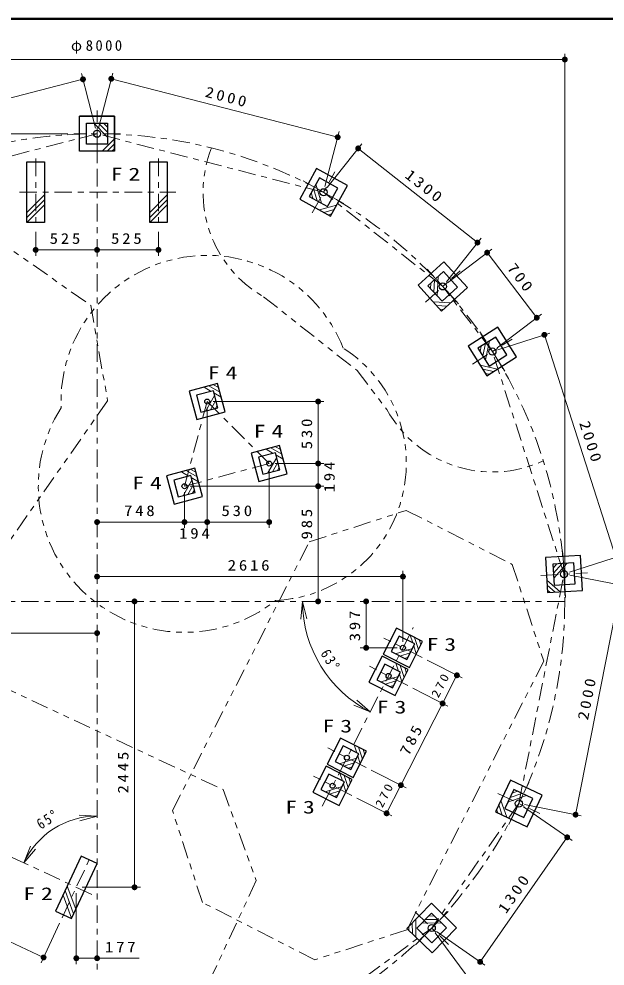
# Model space of a CAD drawing. Units: millimetres on the paper, scale 1:50. Extents: x -805 to -334, y -297 to 267.
# Drawn here: x -721.2 to -621, y -192 to -30 of the extents above; entities that cross this region are included whole.
import ezdxf

# ---------------------------------------------------------------- set-up
doc = ezdxf.new("R2010")
doc.units = ezdxf.units.MM
doc.linetypes.add('USER2', pattern=[6, 3, -1, 1, -1])
doc.linetypes.add('USER3', pattern=[8, 3, -1, 1, -1, 1, -1])
doc.layers.add('1_50', color=7, linetype='Continuous', lineweight=25)
doc.layers.add('NAKAMURA図枠', color=7, linetype='Continuous', lineweight=13)
doc.styles.add('ＭＳ ゴシック', font='')
doc.styles.get('ＭＳ ゴシック').set_extended_font_data('MS Gothic')

# ---------------------------------------------------------------- blocks, each defined once
blk = doc.blocks.new('filled_dot')
at = {"color": 0, "linetype": 'Continuous', "lineweight": -2, "const_width": 1.25}
blk.add_lwpolyline([(-0.625, 0, 1), (0.625, 0, 1)], format="xyb", close=True, dxfattribs=at)
blk = doc.blocks.new('open_arrow')
at = {"color": 0, "linetype": 'Continuous', "lineweight": -2}
blk.add_lwpolyline([(7.5, 1.25), (0, 0), (7.5, -1.25)], dxfattribs=at)

msp = doc.modelspace()

# ---------------------------------------------------------------- linework, layer by layer
at = {"layer": '1_50', "lineweight": 13}
for p, q in [((-787.834, -36.943), (-627.834, -36.943)), ((-627.834, -128.648), (-627.834, -35.943)), ((-748.971, -50.327), (-710.241, -40.327)), ((-708.084, -48.68), (-710.491, -39.358)), ((-707.584, -48.68), (-705.154, -39.267)), ((-705.404, -40.235), (-666.674, -50.235)), ((-706.034, -50.225), (-708.411, -47.848)), ((-706.034, -49.376), (-707.562, -47.848)), ((-706.034, -48.528), (-706.714, -47.848)), ((-712.834, -49.648), (-799.782, -49.648)), ((-668.855, -58.68), (-666.424, -49.267)), ((-704.834, -50.501), (-706.982, -52.648)), ((-704.834, -51.349), (-706.133, -52.648)), ((-668.485, -58.864), (-662.559, -51.362)), ((-704.834, -52.198), (-705.285, -52.648)), ((-663.179, -52.147), (-642.777, -68.263)), ((-669.472, -61.502), (-670.401, -58.273)), ((-670.957, -60.681), (-671.222, -59.758)), ((-670.214, -61.092), (-670.811, -59.015)), ((-716.834, -60.11), (-719.834, -63.11)), ((-716.834, -60.959), (-719.834, -63.959)), ((-695.834, -60.11), (-698.834, -63.11)), ((-695.834, -60.959), (-698.834, -63.959)), ((-716.834, -61.807), (-719.834, -64.807)), ((-695.834, -61.807), (-698.834, -64.807)), ((-669.811, -62.686), (-666.892, -61.847)), ((-669.068, -63.097), (-667.303, -62.589)), ((-668.326, -63.508), (-667.714, -63.332)), ((-718.334, -66.398), (-718.334, -70.511)), ((-697.334, -66.398), (-697.334, -70.511)), ((-648.083, -74.98), (-642.157, -67.479)), ((-707.834, -69.511), (-718.334, -69.511)), ((-697.334, -69.511), (-707.834, -69.511)), ((-647.907, -75.159), (-640.324, -69.378)), ((-641.12, -69.984), (-632.632, -81.118)), ((-649.645, -77.403), (-649.489, -74.046)), ((-650.788, -76.149), (-650.743, -75.189)), ((-650.216, -76.776), (-650.116, -74.618)), ((-650.346, -78.416), (-647.312, -78.557)), ((-649.774, -79.043), (-647.939, -79.128)), ((-649.203, -79.67), (-648.566, -79.7)), ((-639.419, -86.292), (-631.836, -80.511)), ((-639.262, -86.593), (-630.379, -83.736)), ((-631.331, -84.042), (-619.087, -122.122)), ((-641.881, -87.63), (-641.406, -85.523)), ((-641.428, -88.348), (-640.689, -85.069)), ((-642.335, -86.913), (-642.124, -85.976)), ((-642.295, -89.222), (-639.332, -89.89)), ((-641.841, -89.94), (-640.049, -90.343)), ((-641.388, -90.657), (-640.766, -90.797)), ((-688.312, -93.716), (-689.537, -93.009)), ((-686.836, -93.876), (-688.718, -92.789)), ((-687.055, -93.056), (-687.898, -92.57)), ((-687.721, -94.434), (-689.244, -97.071)), ((-687.502, -95.253), (-688.425, -96.852)), ((-688.001, -95.453), (-669.027, -95.453)), ((-686.616, -94.695), (-687.841, -93.988)), ((-670.027, -95.453), (-670.027, -106.06)), ((-689.001, -96.453), (-689.001, -117.076)), ((-687.282, -96.073), (-687.605, -96.632)), ((-677.706, -104.323), (-678.931, -103.615)), ((-676.229, -104.482), (-678.111, -103.396)), ((-676.449, -103.663), (-677.291, -103.176)), ((-677.115, -105.04), (-678.638, -107.678)), ((-676.01, -105.302), (-677.234, -104.595)), ((-676.895, -105.86), (-677.818, -107.458)), ((-677.395, -106.06), (-669.027, -106.06)), ((-676.676, -106.68), (-676.999, -107.239)), ((-670.027, -106.06), (-670.027, -109.942)), ((-692.195, -108.205), (-693.419, -107.498)), ((-690.718, -108.365), (-692.6, -107.278)), ((-690.938, -107.545), (-691.78, -107.058)), ((-690.498, -109.184), (-691.723, -108.477)), ((-678.395, -107.06), (-678.395, -117.076)), ((-691.604, -108.923), (-693.127, -111.56)), ((-691.384, -109.742), (-692.307, -111.341)), ((-691.883, -109.942), (-669.027, -109.942)), ((-670.027, -129.648), (-670.027, -109.942)), ((-692.883, -110.942), (-692.883, -117.076)), ((-692.883, -110.942), (-692.883, -117.076)), ((-691.165, -110.562), (-691.487, -111.121)), ((-692.883, -116.076), (-707.834, -116.076)), ((-689.001, -116.076), (-692.883, -116.076)), ((-678.395, -116.076), (-689.001, -116.076)), ((-627.019, -124.673), (-618.135, -121.816)), ((-655.517, -136.586), (-655.517, -124.408)), ((-629.833, -123.965), (-629.195, -123.247)), ((-629.784, -124.812), (-628.348, -123.198)), ((-629.734, -125.659), (-627.501, -123.148)), ((-707.834, -125.408), (-655.517, -125.408)), ((-630.916, -126.005), (-628.647, -128.023)), ((-626.99, -125.172), (-617.293, -127.08)), ((-630.866, -126.852), (-629.494, -128.073)), ((-630.817, -127.699), (-630.341, -128.122)), ((-618.274, -126.887), (-625.996, -166.134)), ((-701.428, -129.648), (-701.428, -178.556)), ((-661.814, -137.586), (-661.814, -129.648)), ((-707.834, -135.064), (-757.395, -135.064)), ((-653.843, -136.756), (-654.28, -135.411)), ((-652.852, -137.863), (-653.524, -135.796)), ((-656.517, -137.586), (-662.814, -137.586)), ((-653.884, -137.685), (-656.781, -138.626)), ((-653.238, -138.619), (-653.675, -137.274)), ((-652.467, -137.107), (-652.768, -136.181)), ((-654.269, -138.441), (-656.025, -139.011)), ((-654.654, -139.197), (-655.269, -139.396)), ((-656.294, -141.567), (-656.731, -140.222)), ((-655.304, -142.674), (-655.975, -140.608)), ((-651.366, -139.702), (-645.395, -142.744)), ((-656.335, -142.496), (-659.232, -143.437)), ((-655.689, -143.43), (-656.126, -142.085)), ((-654.919, -141.918), (-655.219, -140.993)), ((-646.286, -142.29), (-648.738, -147.101)), ((-656.721, -143.252), (-658.476, -143.823)), ((-657.106, -144.008), (-657.72, -144.208)), ((-653.817, -144.513), (-647.847, -147.555)), ((-653.817, -144.513), (-647.847, -147.555)), ((-648.738, -147.101), (-655.866, -161.09)), ((-663.422, -155.556), (-663.859, -154.211)), ((-662.431, -156.663), (-663.103, -154.596)), ((-662.046, -155.907), (-662.347, -154.982)), ((-663.463, -156.485), (-666.36, -157.426)), ((-662.817, -157.419), (-663.254, -156.074)), ((-663.848, -157.241), (-665.604, -157.811)), ((-664.234, -157.997), (-664.848, -158.197)), ((-660.945, -158.502), (-654.975, -161.544)), ((-660.945, -158.502), (-654.975, -161.544)), ((-665.874, -160.368), (-666.311, -159.023)), ((-664.883, -161.474), (-665.554, -159.408)), ((-664.498, -160.718), (-664.798, -159.793)), ((-665.915, -161.296), (-668.811, -162.238)), ((-665.268, -162.23), (-665.705, -160.885)), ((-655.866, -161.09), (-658.317, -165.901)), ((-666.3, -162.053), (-668.055, -162.623)), ((-666.685, -162.809), (-667.299, -163.008)), ((-663.396, -163.313), (-657.426, -166.355)), ((-637.565, -163.968), (-634.395, -162.852)), ((-637.199, -163.203), (-635.161, -162.485)), ((-636.832, -162.438), (-635.926, -162.119)), ((-639.5, -165.229), (-639.289, -165.829)), ((-639.134, -164.464), (-638.524, -166.196)), ((-638.767, -163.698), (-637.759, -166.563)), ((-634.874, -164.799), (-626.605, -170.58)), ((-634.712, -164.419), (-625.015, -166.327)), ((-627.425, -170.007), (-642.323, -191.315)), ((-713.294, -179.109), (-711.843, -183.096)), ((-712.936, -178.34), (-711.485, -182.327)), ((-711.381, -179.556), (-711.381, -191.699)), ((-710.381, -178.556), (-700.428, -178.556)), ((-713.653, -179.878), (-712.202, -183.865)), ((-716.977, -190.557), (-731.717, -183.684)), ((-714.234, -184.673), (-717.4, -191.463)), ((-653.927, -184.656), (-653.904, -186.493)), ((-653.334, -184.049), (-653.297, -187.085)), ((-652.282, -184.689), (-648.922, -184.649)), ((-651.689, -184.082), (-649.529, -184.056)), ((-651.097, -183.475), (-650.136, -183.463)), ((-654.519, -185.263), (-654.512, -185.9)), ((-649.772, -186.107), (-641.504, -191.888)), ((-649.999, -186.34), (-644.082, -194.385)), ((-700.628, -190.699), (-711.381, -190.699))]:
    msp.add_line(p, q, dxfattribs=at)
at = {"layer": '1_50'}
for p, q in [((-710.834, -52.648), (-710.834, -46.648)), ((-710.834, -46.648), (-704.834, -46.648)), ((-704.834, -46.648), (-710.834, -46.648)), ((-704.834, -46.648), (-704.834, -52.648)), ((-704.834, -52.648), (-704.834, -46.648)), ((-704.834, -52.648), (-710.834, -52.648)), ((-670.277, -55.571), (-673.182, -60.821)), ((-665.027, -58.476), (-670.277, -55.571)), ((-667.932, -63.726), (-665.027, -58.476)), ((-673.182, -60.821), (-667.932, -63.726)), ((-648.506, -71.527), (-652.94, -75.568)), ((-644.464, -75.962), (-648.506, -71.527)), ((-652.94, -75.568), (-648.899, -80.003)), ((-648.899, -80.003), (-644.464, -75.962)), ((-639.282, -82.76), (-644.353, -85.966)), ((-636.076, -87.831), (-639.282, -82.76)), ((-644.353, -85.966), (-641.147, -91.037)), ((-641.147, -91.037), (-636.076, -87.831)), ((-687.233, -92.392), (-692.063, -93.686)), ((-692.063, -93.686), (-690.769, -98.515)), ((-687.941, -93.616), (-690.838, -94.393)), ((-687.164, -96.514), (-687.941, -93.616)), ((-685.939, -97.221), (-687.233, -92.392)), ((-690.838, -94.393), (-690.062, -97.291)), ((-690.062, -97.291), (-687.164, -96.514)), ((-690.769, -98.515), (-685.939, -97.221)), ((-676.627, -102.998), (-681.456, -104.292)), ((-675.333, -107.828), (-676.627, -102.998)), ((-681.456, -104.292), (-680.162, -109.122)), ((-677.334, -104.223), (-680.232, -104.999)), ((-680.232, -104.999), (-679.455, -107.897)), ((-676.557, -107.121), (-677.334, -104.223)), ((-691.116, -106.88), (-695.945, -108.175)), ((-689.822, -111.71), (-691.116, -106.88)), ((-695.945, -108.175), (-694.651, -113.004)), ((-691.823, -108.105), (-694.721, -108.882)), ((-691.046, -111.003), (-691.823, -108.105)), ((-680.162, -109.122), (-675.333, -107.828)), ((-679.455, -107.897), (-676.557, -107.121)), ((-694.721, -108.882), (-693.944, -111.779)), ((-694.651, -113.004), (-689.822, -111.71)), ((-693.944, -111.779), (-691.046, -111.003)), ((-625.151, -121.809), (-631.141, -122.159)), ((-631.141, -122.159), (-630.791, -128.149)), ((-624.801, -127.798), (-625.151, -121.809)), ((-630.791, -128.149), (-624.801, -127.798)), ((-656.61, -134.224), (-658.88, -138.679)), ((-652.155, -136.494), (-656.61, -134.224)), ((-656.173, -135.569), (-657.535, -138.242)), ((-653.5, -136.931), (-656.173, -135.569)), ((-654.862, -139.604), (-653.5, -136.931)), ((-654.425, -140.949), (-652.155, -136.494)), ((-659.061, -139.035), (-661.331, -143.49)), ((-654.606, -141.305), (-659.061, -139.035)), ((-658.88, -138.679), (-654.425, -140.949)), ((-657.535, -138.242), (-654.862, -139.604)), ((-658.624, -140.38), (-659.986, -143.053)), ((-655.951, -141.742), (-658.624, -140.38)), ((-657.313, -144.415), (-655.951, -141.742)), ((-656.876, -145.76), (-654.606, -141.305)), ((-661.331, -143.49), (-656.876, -145.76)), ((-659.986, -143.053), (-657.313, -144.415)), ((-666.189, -153.024), (-668.459, -157.479)), ((-661.734, -155.294), (-666.189, -153.024)), ((-665.752, -154.369), (-667.114, -157.042)), ((-663.079, -155.731), (-665.752, -154.369)), ((-664.004, -159.749), (-661.734, -155.294)), ((-667.114, -157.042), (-664.441, -158.404)), ((-664.441, -158.404), (-663.079, -155.731)), ((-668.641, -157.835), (-670.91, -162.291)), ((-664.185, -160.105), (-668.641, -157.835)), ((-668.459, -157.479), (-664.004, -159.749)), ((-668.203, -159.18), (-669.565, -161.853)), ((-665.53, -160.542), (-668.203, -159.18)), ((-666.455, -164.56), (-664.185, -160.105)), ((-637.102, -160.224), (-639.695, -165.635)), ((-631.691, -162.818), (-637.102, -160.224)), ((-669.565, -161.853), (-666.892, -163.215)), ((-666.892, -163.215), (-665.53, -160.542)), ((-670.91, -162.291), (-666.455, -164.56)), ((-634.284, -168.228), (-631.691, -162.818)), ((-639.695, -165.635), (-634.284, -168.228)), ((-650.642, -181.292), (-654.834, -185.585)), ((-646.349, -185.483), (-650.642, -181.292)), ((-654.834, -185.585), (-650.541, -189.777)), ((-650.541, -189.777), (-646.349, -185.483))]:
    msp.add_line(p, q, dxfattribs=at)
at = {"layer": '1_50', "linetype": 'USER2', "lineweight": 13}
for p, q in [((-707.834, -53.648), (-707.834, -45.648)), ((-707.834, -49.648), (-746.564, -59.648)), ((-703.834, -49.648), (-711.834, -49.648)), ((-707.834, -49.648), (-707.834, -209.648)), ((-669.105, -59.648), (-707.834, -49.648)), ((-671.041, -63.148), (-667.168, -56.148)), ((-665.605, -61.585), (-672.605, -57.712)), ((-721.124, -59.648), (-694.361, -59.648)), ((-648.702, -75.765), (-669.105, -59.648)), ((-646.008, -78.722), (-651.397, -72.808)), ((-651.659, -78.459), (-645.746, -73.071)), ((-640.214, -86.899), (-648.702, -75.765)), ((-638.077, -90.28), (-642.352, -83.518)), ((-643.595, -89.036), (-636.833, -84.761)), ((-627.971, -124.979), (-640.214, -86.899)), ((-689.001, -95.453), (-692.883, -109.942)), ((-689.001, -95.453), (-678.395, -106.06)), ((-678.395, -106.06), (-692.883, -109.942)), ((-627.737, -128.972), (-628.204, -120.986)), ((-631.964, -125.212), (-623.978, -124.745)), ((-635.693, -164.226), (-627.971, -124.979)), ((-627.834, -129.648), (-787.834, -129.648)), ((-669.333, -164.701), (-653.762, -134.141)), ((-652.257, -139.248), (-658.778, -135.925)), ((-654.708, -144.059), (-661.229, -140.736)), ((-661.836, -158.048), (-668.357, -154.725)), ((-664.287, -162.859), (-670.809, -159.537)), ((-637.422, -167.833), (-633.964, -160.619)), ((-639.3, -162.497), (-632.086, -165.955)), ((-708.744, -179.785), (-743.309, -163.667)), ((-635.693, -164.226), (-650.592, -185.534)), ((-653.454, -182.74), (-647.729, -188.329)), ((-653.386, -188.396), (-647.797, -182.672)), ((-671.536, -200.94), (-650.592, -185.534))]:
    msp.add_line(p, q, dxfattribs=at)
at = {"layer": '1_50', "color": 2, "linetype": 'USER2', "lineweight": 13}
for p, q in [((-718.334, -53.898), (-718.334, -65.398)), ((-697.334, -53.898), (-697.334, -65.398)), ((-713.811, -183.767), (-708.951, -173.344))]:
    msp.add_line(p, q, dxfattribs=at)
at = {"layer": '1_50', "linetype": 'USER3', "lineweight": 13}
for p, q in [((-679.355, -77.523), (-663.352, -90.165)), ((-663.352, -90.165), (-658.267, -96.835))]:
    msp.add_line(p, q, dxfattribs=at)
at = {"layer": '1_50'}
for points in [[(-709.634, -47.848), (-706.034, -47.848), (-706.034, -51.448), (-709.634, -51.448)], [(-719.834, -54.448), (-716.834, -54.448), (-716.834, -64.848), (-719.834, -64.848)], [(-698.834, -54.448), (-695.834, -54.448), (-695.834, -64.848), (-698.834, -64.848)], [(-669.808, -57.202), (-671.551, -60.352), (-668.401, -62.095), (-666.658, -58.945)], [(-648.584, -73.222), (-651.245, -75.647), (-648.821, -78.308), (-646.16, -75.883)], [(-639.655, -84.415), (-642.698, -86.339), (-640.774, -89.382), (-637.731, -87.458)], [(-626.279, -123.077), (-629.873, -123.287), (-629.663, -126.881), (-626.069, -126.671)], [(-633.292, -163.381), (-636.538, -161.825), (-638.094, -165.071), (-634.848, -166.627)], [(-707.824, -174.477), (-710.543, -173.209), (-714.938, -182.634), (-712.219, -183.902)], [(-648.046, -185.504), (-650.622, -182.989), (-653.137, -185.565), (-650.561, -188.08)]]:
    msp.add_lwpolyline(points, close=True, dxfattribs=at)
at = {"layer": '1_50', "linetype": 'USER3', "lineweight": 13}
for points in [[(-748.212, -65.78), (-731.895, -62.903), (-708.903, -79.003), (-706.026, -95.319), (-742.132, -146.884), (-758.449, -149.761), (-781.441, -133.661), (-784.318, -117.345)], [(-686.27, -161.853), (-680.603, -177.422), (-692.466, -202.861), (-708.035, -208.528), (-762.529, -183.117), (-768.195, -167.548), (-756.333, -142.109), (-740.764, -136.442)]]:
    msp.add_lwpolyline(points, close=True, dxfattribs=at)
at = {"layer": '1_50', "color": 94, "linetype": 'USER3', "lineweight": 13}
msp.add_lwpolyline([(-671.531, -119.456), (-654.967, -114.073), (-636.818, -123.321), (-631.436, -139.885), (-654.848, -185.833), (-670.605, -190.953), (-689.823, -181.161), (-694.943, -165.403)], close=True, dxfattribs=at)
at = {"layer": '1_50', "linetype": 'USER2', "lineweight": 13}
msp.add_circle((-707.834, -129.648), 80, dxfattribs=at)
at = {"layer": '1_50'}
for centre, radius in [((-707.834, -49.648), 0.606), ((-707.834, -49.648), 0.605), ((-669.105, -59.648), 0.606), ((-669.105, -59.648), 0.605), ((-648.702, -75.765), 0.606), ((-648.702, -75.765), 0.605), ((-640.214, -86.899), 0.606), ((-640.214, -86.899), 0.605), ((-689.001, -95.453), 0.427), ((-678.395, -106.06), 0.427), ((-692.883, -109.942), 0.427), ((-627.971, -124.979), 0.606), ((-627.971, -124.979), 0.606), ((-627.971, -124.979), 0.605), ((-655.517, -137.586), 0.427), ((-657.969, -142.398), 0.427), ((-665.096, -156.387), 0.427), ((-667.548, -161.198), 0.427), ((-635.693, -164.226), 0.606), ((-635.693, -164.226), 0.606), ((-635.693, -164.226), 0.605), ((-650.592, -185.534), 0.606), ((-650.592, -185.534), 0.605)]:
    msp.add_circle(centre, radius, dxfattribs=at)
at = {"layer": '1_50', "linetype": 'USER3', "lineweight": 13}
for centre, radius, start, end in [((-669.105, -59.649), 20.605, 158.44319, 240.16837), ((-689.001, -95.453), 25, 21.41369, 182.4576), ((-678.395, -106.06), 23.45, 272.69703, 57.30297), ((-692.883, -109.942), 25, 147.5424, 308.58631), ((-640.214, -86.899), 20.606, 208.82854, 294.90177)]:
    msp.add_arc(centre, radius, start, end, dxfattribs=at)
at = {"layer": '1_50', "lineweight": 13}
for centre, radius, start, end in [((-651.473, -129.648), 21.214, 180, 243), ((-707.834, -180.209), 13.827, 90, 155)]:
    msp.add_arc(centre, radius, start, end, dxfattribs=at)
at = {"layer": 'NAKAMURA図枠', "lineweight": 50}
msp.add_line((-420, -30), (-805, -30), dxfattribs=at)

# ---------------------------------------------------------------- block references
at = {"layer": '1_50', "lineweight": 13, "xscale": 0.4, "yscale": 0.4}
for name, p, rotation in [('filled_dot', (-627.834, -36.943), 180), ('filled_dot', (-710.241, -40.327), 194.5), ('filled_dot', (-705.404, -40.235), 345.5), ('filled_dot', (-666.674, -50.235), 165.5), ('filled_dot', (-663.179, -52.147), 321.7), ('filled_dot', (-642.777, -68.263), 141.7), ('filled_dot', (-707.834, -69.511), 180), ('filled_dot', (-697.334, -69.511), 180), ('filled_dot', (-641.12, -69.984), 307.3), ('filled_dot', (-632.632, -81.118), 127.3), ('filled_dot', (-631.331, -84.042), 287.8), ('filled_dot', (-670.027, -95.453), 270), ('filled_dot', (-670.027, -106.06), 270), ('filled_dot', (-670.027, -106.06), 90), ('filled_dot', (-670.027, -109.942), 270), ('filled_dot', (-670.027, -109.942), 90), ('filled_dot', (-692.883, -116.076), 180), ('filled_dot', (-689.001, -116.076), 180), ('filled_dot', (-678.395, -116.076), 180), ('filled_dot', (-655.517, -125.408), 180), ('filled_dot', (-701.428, -129.648), 270), ('open_arrow', (-672.686, -129.648), 274.1), ('filled_dot', (-670.027, -129.648), 90), ('filled_dot', (-661.814, -129.648), 270), ('filled_dot', (-707.834, -135.064), 180), ('filled_dot', (-661.814, -137.586), 90), ('filled_dot', (-646.286, -142.29), 243), ('open_arrow', (-661.103, -148.55), 148.9), ('filled_dot', (-648.738, -147.101), 63), ('filled_dot', (-648.738, -147.101), 243), ('filled_dot', (-655.866, -161.09), 243), ('filled_dot', (-655.866, -161.09), 63), ('filled_dot', (-658.317, -165.901), 63), ('open_arrow', (-707.834, -166.382), 186.2), ('filled_dot', (-625.996, -166.134), 78.9), ('filled_dot', (-627.425, -170.007), 235), ('open_arrow', (-720.366, -174.366), 58.8), ('filled_dot', (-701.428, -178.556), 90), ('filled_dot', (-716.977, -190.557), 155), ('filled_dot', (-707.834, -190.699), 180), ('filled_dot', (-642.323, -191.315), 55)]:
    msp.add_blockref(name, p, dxfattribs=dict(at, rotation=rotation))
for p in [(-718.334, -69.511), (-707.834, -69.511), (-707.834, -116.076), (-692.883, -116.076), (-689.001, -116.076), (-707.834, -125.408), (-711.381, -190.699)]:
    msp.add_blockref('filled_dot', p, dxfattribs=at)

# ---------------------------------------------------------------- texts
at = {"layer": '1_50', "style": 'ＭＳ ゴシック'}
for s, insert, char_height, attachment_point in [('\\T1.33;φ8000', (-707.718, -35.943), 1.833, 8), ('\\T1.5;\\W1.35;F2', (-705.482, -56.546), 2.199, 4), ('\\T1.33;\\W1.15;525', (-713.084, -68.511), 1.833, 8), ('\\T1.33;\\W1.15;525', (-702.584, -68.511), 1.833, 8), ('\\T1.5;\\W1.35;F4', (-688.877, -90.542), 2.199, 4), ('\\T1.5;\\W1.35;F4', (-681.033, -100.533), 2.199, 4), ('\\T1.5;\\W1.35;F4', (-701.822, -109.398), 2.199, 4), ('\\T1.33;\\W1.15;748', (-700.363, -115.076), 1.833, 8), ('\\T1.33;\\W1.15;530', (-683.698, -115.076), 1.833, 8), ('\\T1.33;\\W1.15;194', (-690.942, -117.076), 1.833, 2), ('\\T1.33;\\W1.15;2616', (-681.676, -124.408), 1.833, 8), ('\\T1.5;\\W1.35;F3', (-651.471, -137.022), 2.199, 4), ('\\T1.5;\\W1.35;F3', (-659.978, -147.741), 2.199, 4), ('\\T1.5;\\W1.35;F3', (-669.263, -150.99), 2.199, 4), ('\\T1.5;\\W1.35;F3', (-675.644, -164.857), 2.199, 4), ('\\T1.5;\\W1.35;F2', (-720.457, -179.66), 2.199, 4), ('\\T1.33;\\W1.15;177', (-703.628, -189.699), 1.833, 8)]:
    msp.add_mtext(s, dxfattribs=dict(at, insert=insert, char_height=char_height, attachment_point=attachment_point))
for s, insert, char_height, attachment_point, rotation in [('\\T1.33;\\W1.15;2000', (-685.789, -44.267), 1.833, 8, 345.522), ('\\T1.33;\\W1.15;1300', (-652.358, -59.42), 1.833, 8, 321.693), ('\\T1.33;\\W1.15;700', (-636.08, -74.945), 1.833, 8, 307.321), ('\\T1.33;\\W1.15;530', (-671.027, -100.757), 1.833, 8, 90), ('\\T1.33;\\W1.15;2000', (-624.257, -102.776), 1.833, 8, 287.824), ('\\T1.33;\\W1.15;194', (-669.027, -108.129), 1.833, 2, 90), ('\\T1.33;\\W1.15;985', (-671.027, -116.193), 1.833, 8, 90), ('\\T1.33;\\W1.15;397', (-662.814, -133.617), 1.833, 8, 90), ('\\T1.33;\\W0.85;63°', (-668.708, -140.21), 1.833, 8, 301.5), ('\\T1.33;\\W1.15;270', (-648.403, -144.241), 1.466, 8, 63), ('\\T1.33;\\W1.15;2000', (-623.117, -146.317), 1.833, 8, 78.869), ('\\T1.33;\\W1.15;785', (-653.193, -153.641), 1.833, 8, 63), ('\\T1.33;\\W1.15;2445', (-702.428, -158.697), 1.833, 8, 90), ('\\T1.33;\\W1.15;270', (-657.982, -163.042), 1.466, 8, 63), ('\\T1.33;\\W0.85;65°', (-715.801, -167.704), 1.833, 8, 32.5), ('\\T1.33;\\W1.15;1300', (-635.694, -180.088), 1.833, 8, 55.039)]:
    msp.add_mtext(s, dxfattribs=dict(at, insert=insert, char_height=char_height, attachment_point=attachment_point, rotation=rotation))

doc.saveas('drawing.dxf')
